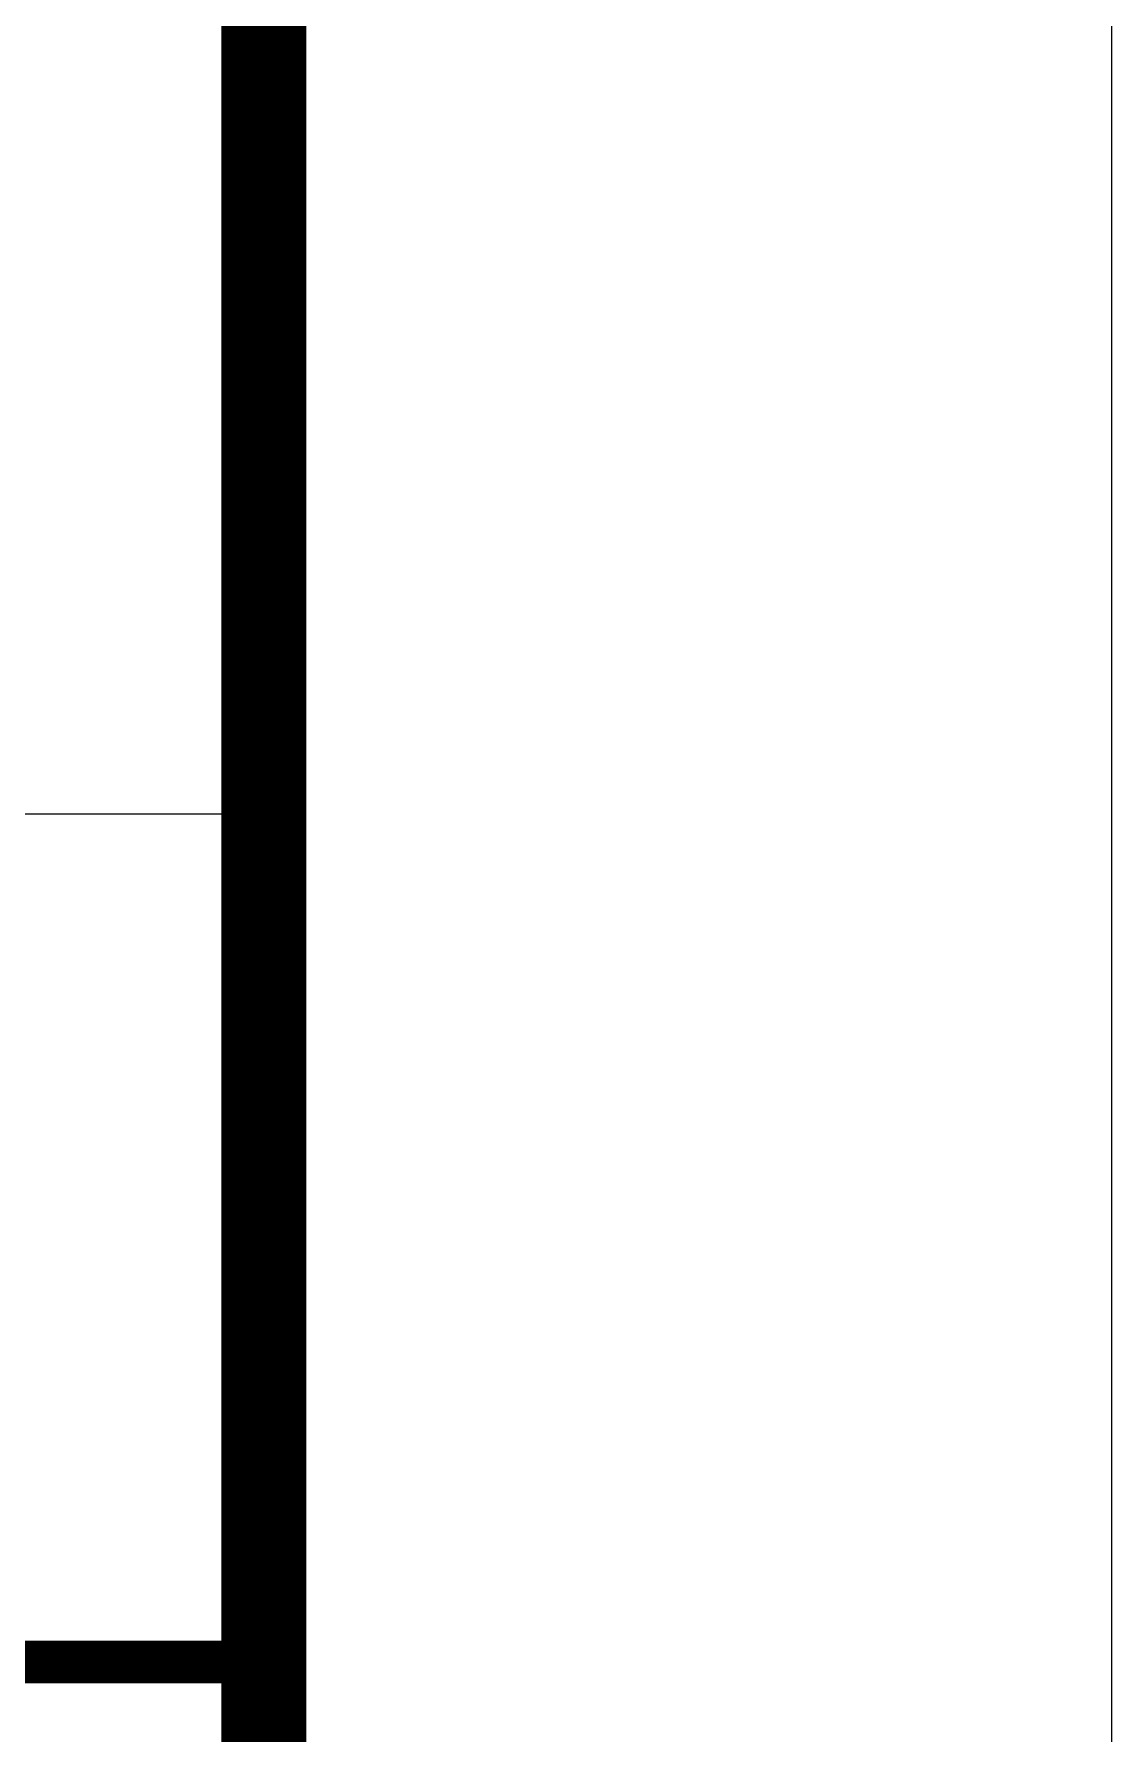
# Model space of a CAD drawing. Extents: x 1162612 to 1711260, y -157368 to 197905.
# Drawn here: x 1662672 to 1663943, y 126408 to 128412 of the extents above; entities that cross this region are included whole.
import ezdxf

# ---------------------------------------------------------------- set-up
doc = ezdxf.new("R2010")
doc.units = 0
doc.header["$LTSCALE"] = 1000
doc.header["$MEASUREMENT"] = 0
for name, color, linetype in [('PP-PM-TK', 7, 'CONTINUOUS'), ('PUB_TITLE', 4, 'CONTINUOUS'), ('TEL_TITLE', 7, 'CONTINUOUS')]:
    doc.layers.add(name, color=color, linetype=linetype)

msp = doc.modelspace()

# ---------------------------------------------------------------- linework, layer by layer
at = {"layer": 'PP-PM-TK', "color": 4, "const_width": 20}
msp.add_lwpolyline([(1657443.3, 126493), (1662943.3, 126493)], dxfattribs=at)
at = {"layer": 'PUB_TITLE', "color": 4}
for p, q in [((1657443.3, 127493), (1662943.3, 127493)), ((1657443.3, 126493), (1662943.3, 126493))]:
    msp.add_line(p, q, dxfattribs=at)
at = {"layer": 'PUB_TITLE', "color": 4, "const_width": 50}
msp.add_lwpolyline([(1657443.3, 126493), (1662943.3, 126493)], dxfattribs=at)
at = {"layer": 'TEL_TITLE'}
msp.add_lwpolyline([(1604543.3, 109229), (1663943.3, 109229), (1663943.3, 151229), (1604543.3, 151229)], close=True, dxfattribs=at)
at = {"layer": 'TEL_TITLE', "const_width": 100}
msp.add_lwpolyline([(1607043.3, 110229), (1662943.3, 110229), (1662943.3, 150229), (1607043.3, 150229)], close=True, dxfattribs=at)

doc.saveas('drawing.dxf')
